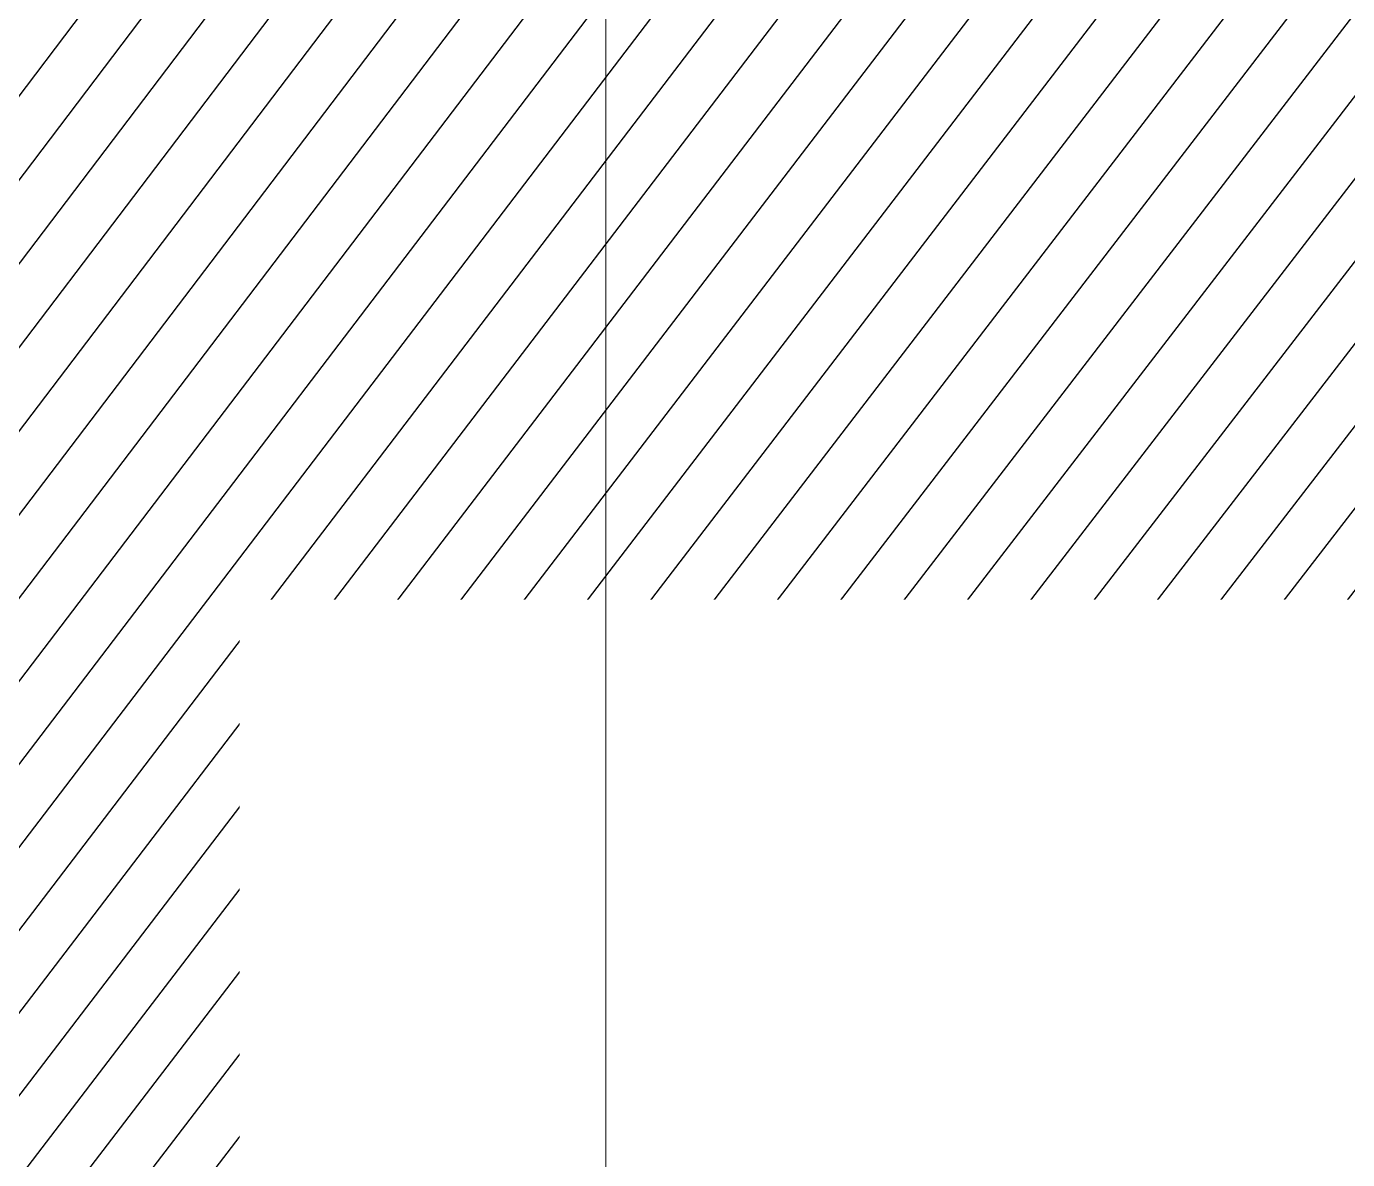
# Model space of a CAD drawing. Header units: centimetres. Extents: x -6122352 to 7132207, y -1694241 to 1947892.
# Drawn here: x 159213 to 165848, y -102408 to -96716 of the extents above; entities that cross this region are included whole.
import ezdxf

# ---------------------------------------------------------------- set-up
doc = ezdxf.new("R2010")
doc.units = ezdxf.units.CM
doc.header["$MEASUREMENT"] = 0
for name, pattern in [('2. HG-ST XR COL 3A (5V 7V 9V 11V - GF (4M & 5D-E)$0$HIDDEN', [0.375, 0.25, -0.125]), ('DASHED2', [0.375, 0.25, -0.125]), ('XR-AR-MID-SETTING OUT FOR MASTER$0$23585-XR-AR-MID-GROUND FLOOR$0$23261-XR-AR-SI-GF$0$HIDDEN', [0.375, 0.25, -0.125])]:
    doc.linetypes.add(name, pattern=pattern)
for name, color, linetype, lineweight in [('23585-XR-AR-DAMAC PLOT LIMITS$0$1-Mid units', 41, 'Continuous', 5), ('@ Foundations', 4, 'DASHED2', 50), ('A-ANNO-TEXT', 3, 'Continuous', 25), ('XR-AR-MID-SETTING OUT FOR MASTER$0$23585-XR-AR-MID-GROUND FLOOR$0$A-EQUP-KITN-PLAN', 202, 'Continuous', 9), ('XR-AR-MID-SETTING OUT FOR MASTER$0$23585-XR-AR-MID-GROUND FLOOR$0$A-FLOR-OVHD', 9, 'XR-AR-MID-SETTING OUT FOR MASTER$0$23585-XR-AR-MID-GROUND FLOOR$0$23261-XR-AR-SI-GF$0$HIDDEN', 15), ('XR-AR-MID-SETTING OUT FOR MASTER$0$23585-XR-AR-MID-GROUND FLOOR$0$A-WALL', 7, 'Continuous', 30), ('XR-AR-MID-SETTING OUT FOR MASTER$0$23585-XR-AR-MID-GROUND FLOOR$0$S-COLS', 51, 'Continuous', 40)]:
    doc.layers.add(name, color=color, linetype=linetype, lineweight=lineweight)
for name, color, linetype in [('@MI-REF LAYER', 7, 'Continuous'), ('B_TH_8', 7, 'Continuous'), ('XR-AR-MID-SETTING OUT FOR MASTER$0$23585-XR-AR-MID-GROUND FLOOR$0$GS-HATCH-FLOOR TILE', 251, 'Continuous')]:
    doc.layers.add(name, color=color, linetype=linetype)

# ---------------------------------------------------------------- blocks, each defined once
blk = doc.blocks.new('23585-XR-AR-DAMAC PLOT LIMITS')
at = {"layer": '23585-XR-AR-DAMAC PLOT LIMITS$0$1-Mid units', "color": 251, "true_color": 0x636466}
for points in [[(496581.1977000004, 2768943.132300001), (496563.5025000004, 2768959.346100001), (496567.5560999997, 2768963.7697), (496585.2511, 2768947.5561)], [(496577.1442999998, 2768938.7085), (496559.4490999999, 2768954.9223), (496563.5025000004, 2768959.346100001), (496581.1977000004, 2768943.132300001)]]:
    blk.add_lwpolyline(points, close=True, dxfattribs=at)
blk = doc.blocks.new('A$Cf093b529')
at = {"layer": 'A-ANNO-TEXT'}
blk.add_blockref('23585-XR-AR-DAMAC PLOT LIMITS', (-495391.9901121984, -2768603.441896566), dxfattribs=at)
blk = doc.blocks.new('XR-AR-MID-SETTING OUT FOR MASTER$0$23585-XR-AR-MID-GROUND FLOOR$0$A$C08698786')
at = {"layer": 'XR-AR-MID-SETTING OUT FOR MASTER$0$23585-XR-AR-MID-GROUND FLOOR$0$S-COLS', "color": 252, "lineweight": 30}
blk.add_lwpolyline([(5900.000467061996, 15688.03591275215), (5900.000467061996, 14688.03591275215), (6100.000467061996, 14688.03591299057), (6100.000467061996, 15688.03591299057)], close=True, dxfattribs=at)
blk = doc.blocks.new('XR-AR-MID-SETTING OUT FOR MASTER')
at = {"layer": 'XR-AR-MID-SETTING OUT FOR MASTER$0$23585-XR-AR-MID-GROUND FLOOR$0$A-EQUP-KITN-PLAN', "color": 8}
for p, q in [((3900.071841031313, 15202.66031169891), (5500.076263219118, 15202.66031217575)), ((3900.071840971708, 14952.66031217575), (3900.071841031313, 15202.66031169891)), ((5500.0762629807, 14952.66031169891), (5500.076263219118, 15202.66031217575)), ((3500.047055631876, 14252.66031169891), (5300.028238087893, 14252.66031217575)), ((5300.027079373598, 12102.66431617737), (5300.028238087893, 14252.66031217575))]:
    blk.add_line(p, q, dxfattribs=at)
at = {"layer": 'XR-AR-MID-SETTING OUT FOR MASTER$0$23585-XR-AR-MID-GROUND FLOOR$0$A-FLOR-OVHD', "color": 8, "linetype": 'XR-AR-MID-SETTING OUT FOR MASTER$0$23585-XR-AR-MID-GROUND FLOOR$0$23261-XR-AR-SI-GF$0$HIDDEN', "ltscale": 5}
for p, q in [((5500.000221520662, 14952.65890216827), (3899.995457738638, 14952.65890169144)), ((3900.071499198675, 14852.66031217575), (5500.076263397932, 14852.66031265259)), ((5579.946963220835, 12102.66686105728), (5579.94848254323, 14852.65977716446)), ((3400.046698898077, 14152.65701627731), (3400.011432737112, 12202.66620731354)), ((3500.053779155016, 12202.66576147079), (3500.053778856993, 14152.65753126144))]:
    blk.add_line(p, q, dxfattribs=at)
at = {"layer": 'XR-AR-MID-SETTING OUT FOR MASTER$0$23585-XR-AR-MID-GROUND FLOOR$0$A-WALL', "color": 8}
for points in [[(5899.999999791384, 19472.65428161621), (6099.999999731779, 19472.65428209305), (6100.001724034548, 5500.167464256287), (5900.001724511385, 5500.167624473572), (5900.00086197257, 14852.65960931778), (5500.076263397932, 14852.66031265259), (5500.0762629807, 14952.66031169891), (5900.000431150198, 14952.65961027145)], [(3900.046799689531, 14852.65960979462), (3900.046799749136, 14952.65960931778), (3400.047055512667, 14952.661257267), (3400.046698898077, 14152.65701627731), (3500.047055453062, 14152.6577372551), (3500.047055572271, 14852.65960979462)]]:
    blk.add_lwpolyline(points, close=True, dxfattribs=at)
blk.add_lwpolyline([(3500.047055572271, 14852.65960979462), (3400.047011226416, 14852.65965414047)], dxfattribs=at)
at = {"layer": 'XR-AR-MID-SETTING OUT FOR MASTER$0$23585-XR-AR-MID-GROUND FLOOR$0$GS-HATCH-FLOOR TILE', "color": 8}
blk.add_blockref('XR-AR-MID-SETTING OUT FOR MASTER$0$23585-XR-AR-MID-GROUND FLOOR$0$A$C08698786', (-1.490116119384766e-07, 0), dxfattribs=at)
blk = doc.blocks.new('MID UNIT')
at = {"xscale": 0.001, "yscale": 0.001, "zscale": 0.001}
blk.add_blockref('XR-AR-MID-SETTING OUT FOR MASTER', (0, 0), dxfattribs=at)
blk = doc.blocks.new('TH_8')
blk.add_blockref('MID UNIT', (495826.3053798378, 2769197.479078153))
at = {"xscale": -1}
blk.add_blockref('MID UNIT', (495838.3053798425, 2769197.479078153), dxfattribs=at)
blk = doc.blocks.new('A$Ca7ad59d2')
at = {"layer": 'B_TH_8', "xscale": 1.000018136216304, "yscale": 1.000018136216304, "zscale": 1.000018136216304}
blk.add_blockref('TH_8', (-495803.6470986201, -2769248.051850634), dxfattribs=at)
blk = doc.blocks.new('A$Cac0110ba')
at = {"rotation": 227.5015136760979}
blk.add_blockref('A$Ca7ad59d2', (28.54929658252513, 57.49132066033781), dxfattribs=at)
at = {"layer": '@ Foundations', "linetype": 'DASHED2', "ltscale": 25}
blk.add_lwpolyline([(12.45915282814531, 19.84681486850604), (14.33925554918824, 18.12410950800404), (15.65661847166484, 19.56183511856943), (13.77651575062191, 21.28454047860578)], close=True, dxfattribs=at)

msp = doc.modelspace()

# ---------------------------------------------------------------- block references
at = {"color": 94, "linetype": '2. HG-ST XR COL 3A (5V 7V 9V 11V - GF (4M & 5D-E)$0$HIDDEN', "xscale": 1000, "yscale": 1000, "zscale": 1000, "rotation": 312.4883110972302}
msp.add_blockref('A$Cac0110ba', (138098.2151797014, -102612.8341626052), dxfattribs=at)

# ---------------------------------------------------------------- next in the draw order: wipeouts: each hides what was drawn before it
at = {"color": 10}
msp.add_wipeout([(198275.3921904103, -104256.67465484346), (198277.6024852933, -89983.15121534048), (137973.99123918772, -89974.4610474222), (137971.62205373496, -104245.95954391618), (144221.7361697793, -104247.34826951602), (144221.90594372264, -103946.4486329037), (192025.46282542183, -103955.05220550337), (192025.4153281002, -104255.68871988932), (198276.69141260552, -104256.69244835054)], dxfattribs=at).dxf.layer = '@MI-REF LAYER'

# ---------------------------------------------------------------- next in the draw order: hatches: boundary and pattern name
at = {"layer": '@MI-REF LAYER'}
h = msp.add_hatch(dxfattribs=at)
h.set_pattern_fill('ANSI31', color=256, scale=1999.999998458916, angle=-173.2764582181798)
h.set_pattern_definition([(231.7235417818202, (2377424248.388937, 1503992843.986378), (196.2577398699116, -154.8641322089669), [])])
h.paths.add_polyline_path([(137973.3174367756, -89974.4609193851), (137971.622053516, -104245.9595442412), (144221.736170091, -104247.348269231), (144221.9059435594, -103946.4486329976), (192026.7673076355, -103954.9571009299), (192026.7198083964, -104255.6097373551), (198276.6966703817, -104256.5971348351), (198278.9011911725, -89983.05610956397)])

# ---------------------------------------------------------------- next in the draw order: wipeouts: each hides what was drawn before it
at = {"color": 10}
msp.add_wipeout([(160284.13862855057, -99594.73464464978), (160283.50133213677, -103294.73458986399), (167252.98824343033, -103295.93502998799), (167253.62554018197, -99595.93508514264), (160284.13862870072, -99594.73464481371)], dxfattribs=at).dxf.layer = '@MI-REF LAYER'

# ---------------------------------------------------------------- next in the draw order: block references
at = {"layer": '@MI-REF LAYER', "xscale": 1000, "yscale": 1000, "zscale": 1000, "rotation": 312.4882903633292}
msp.add_blockref('A$Cf093b529', (-891608.7329339073, 539022.7201118186), dxfattribs=at)

doc.saveas('drawing.dxf')
